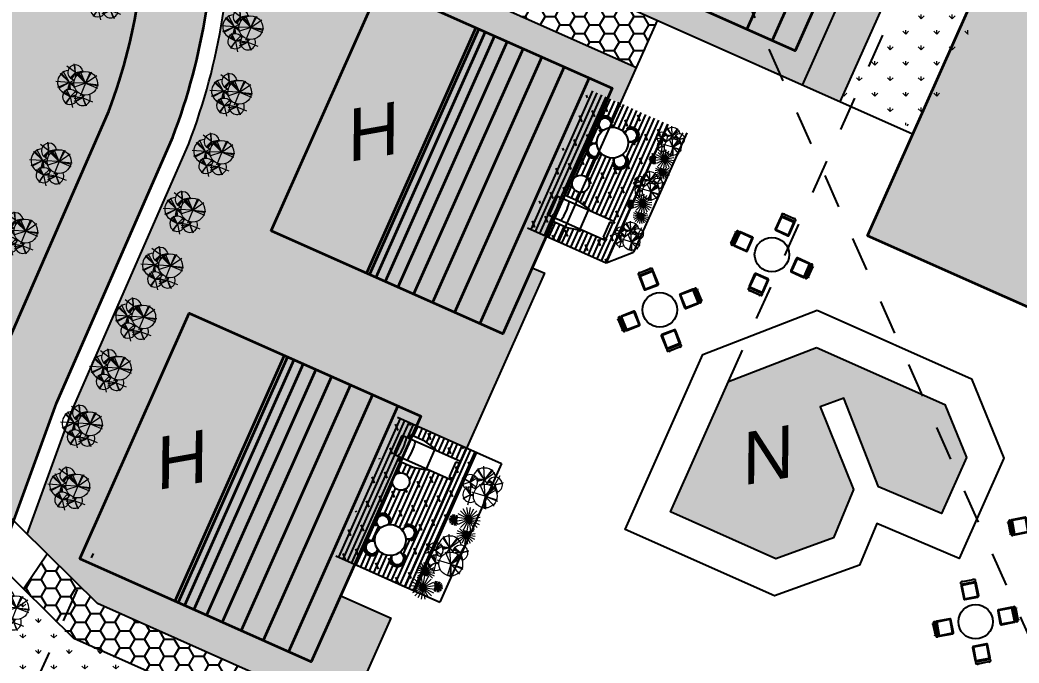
# Model space of a CAD drawing. Header units: millimetres. Extents: x 525387 to 527545, y 2235066 to 2235448.
# Drawn here: x 525551.45 to 525580.41, y 2235127.53 to 2235146.18 of the extents above; entities that cross this region are included whole.
import ezdxf

# ---------------------------------------------------------------- set-up
doc = ezdxf.new("R2010")
doc.units = ezdxf.units.MM
doc.linetypes.add('JIS_02_1.0', pattern=[2, 1, -1])
for name, color, linetype in [('auxiliar', 6, 'Continuous'), ('EJES', 1, 'Continuous'), ('muebles', 2, 'Continuous'), ('pie de plano', 7, 'Continuous'), ('PISOS', 7, 'Continuous')]:
    doc.layers.add(name, color=color, linetype=linetype)
doc.layers.add('jardin', color=72, linetype='Continuous', lineweight=5)
doc.layers.add('muro', color=5, linetype='Continuous', lineweight=35)
doc.styles.add('ARIAL', font='ariali.ttf')
pattern_1 = [(90, (-1981.939, -359.22754), (-0.449012806, 0.449012806), [0.1190625, -0.778963112]), (45, (-1981.939, -359.22754), (-0.44901280605, 0.44901280605), [0.1190625, -0.5159375]), (135, (-1981.939, -359.22754), (-0.44901280605, -0.44901280605), [0.1190625, -0.5159375])]
pattern_2 = [(90, (-1981.939, -359.22754), (-0.449012806, 0.449012806), [0.1190625, -0.778963112]), (45, (-1981.939, -359.22754), (-0.44901280605, 0.44901280605), [0.1190625, -0.5159375]), (135, (-1981.939, -359.22754), (-0.44901280605, -0.44901280605), [0.1190625, -0.5159375])]

# ---------------------------------------------------------------- blocks, each defined once
blk = doc.blocks.new('Arbo-p12')
at = {"color": 0, "linetype": 'ByBlock', "lineweight": 0}
for p, q in [((-0.099, 0.183), (-0.136, 0.494)), ((-0.099, 0.183), (-0.107, 0.489)), ((-0.099, 0.183), (-0.046, 0.487)), ((0.165, 0.278), (0.101, 0.528)), ((-0.099, 0.183), (-0.404, 0.271)), ((-0.099, 0.183), (-0.34, 0.405)), ((0.165, 0.278), (-0.029, 0.259)), ((0.165, 0.278), (-0.023, 0.235)), ((0.165, 0.278), (-0.016, 0.202)), ((0.165, 0.278), (0.075, 0.181)), ((0.165, 0.278), (0.273, 0.459)), ((0.165, 0.278), (0.277, 0.438)), ((0.165, 0.278), (0.203, 0.206)), ((0.165, 0.278), (0.233, 0.203)), ((0.165, 0.278), (0.357, 0.157)), ((0.165, 0.278), (0.344, 0.185)), ((-0.099, 0.183), (-0.398, 0.239)), ((-0.307, -0.102), (-0.381, 0.085)), ((-0.307, -0.102), (-0.373, 0.116)), ((-0.307, -0.102), (-0.31, 0.107)), ((-0.307, -0.102), (-0.258, 0.101)), ((-0.099, 0.183), (-0.249, 0.072)), ((-0.099, 0.183), (-0.218, 0.058)), ((-0.099, 0.183), (-0.203, 0.049)), ((-0.099, 0.183), (-0.19, 0.039)), ((0.191, -0.081), (-0.1, 0.03)), ((-0.099, 0.183), (0.034, 0.159)), ((-0.099, 0.183), (-0.072, 0.032)), ((-0.099, 0.183), (-0.042, 0.086)), ((0.191, -0.081), (-0.066, 0.146)), ((0.191, -0.081), (0.158, 0.226)), ((0.191, -0.081), (0.189, 0.218)), ((0.191, -0.081), (0.272, 0.215)), ((0.191, -0.081), (0.219, 0.213)), ((0.191, -0.081), (0.46, 0.06)), ((0.191, -0.081), (0.485, 0.038)), ((-0.307, -0.102), (-0.507, -0.167)), ((-0.307, -0.102), (-0.497, -0.149)), ((-0.307, -0.102), (-0.423, -0.333)), ((-0.307, -0.102), (-0.112, -0.081)), ((-0.307, -0.102), (-0.168, -0.147)), ((-0.307, -0.102), (-0.193, -0.162)), ((-0.307, -0.102), (-0.207, -0.173)), ((-0.087, -0.312), (-0.262, -0.198)), ((-0.087, -0.312), (-0.228, -0.157)), ((0.191, -0.081), (-0.105, -0.242)), ((-0.087, -0.312), (-0.049, -0.239)), ((0.191, -0.081), (0.338, -0.353)), ((0.191, -0.081), (0.388, -0.317)), ((0.191, -0.081), (0.413, -0.303)), ((0.191, -0.081), (0.518, -0.106)), ((-0.087, -0.312), (-0.304, -0.244)), ((-0.087, -0.312), (-0.284, -0.268)), ((-0.087, -0.312), (-0.154, -0.495)), ((-0.087, -0.312), (-0.145, -0.514)), ((-0.087, -0.312), (-0.029, -0.266)), ((-0.087, -0.312), (-0.02, -0.276)), ((-0.087, -0.312), (-0.013, -0.284)), ((-0.087, -0.312), (0.039, -0.536))]:
    blk.add_line(p, q, dxfattribs=at)
blk.add_circle((0.191, -0.081), 0.287, dxfattribs=at)
for centre, radius, start, end in [((-0.099, 0.183), 0.287, 57.4904, 202.572), ((0.165, 0.278), 0.183, 326.1895, 222.0248), ((-0.307, -0.102), 0.183, 350.2838, 282.3951), ((-0.087, -0.312), 0.183, 91.4437, 347.7435), ((-0.099, 0.183), 0.287, 265.0692, 270.8898)]:
    blk.add_arc(centre, radius, start, end, dxfattribs=at)
blk = doc.blocks.new('Muco01pl')
at = {"color": 0, "linetype": 'ByBlock'}
for p, q in [((0.183, -0.12), (-0.167, -0.12)), ((-0.158, -0.01), (-0.132, -0.01)), ((-0.158, -0.01), (-0.158, -0.035)), ((-0.158, -0.083), (-0.158, -0.098)), ((-0.132, -0.035), (-0.132, -0.01)), ((-0.132, -0.022), (0.145, -0.022)), ((-0.132, -0.098), (-0.132, -0.083)), ((0.145, -0.01), (0.171, -0.01)), ((0.145, -0.01), (0.145, -0.035)), ((0.145, -0.083), (0.145, -0.098)), ((0.171, -0.035), (0.171, -0.01)), ((0.171, -0.098), (0.171, -0.083)), ((0.186, -0.473), (0.186, -0.123))]:
    blk.add_line(p, q, dxfattribs=at)
for points in [[(0.19, -0.035), (-0.18, -0.035, 0.414214), (-0.195, -0.05), (-0.195, -0.068, 0.414214), (-0.18, -0.083), (0.19, -0.083, 0.414214), (0.205, -0.068), (0.205, -0.05, 0.414214)], [(0.183, -0.098), (-0.167, -0.098, 0.414214), (-0.192, -0.123), (-0.192, -0.473, 0.414214), (-0.167, -0.498), (0.183, -0.498, 0.414214), (0.208, -0.473), (0.208, -0.123, 0.414214)]]:
    blk.add_lwpolyline(points, format="xyb", close=True, dxfattribs=at)
for points in [[(-0.17, -0.123), (-0.17, -0.473)], [(-0.167, -0.475), (0.183, -0.475)]]:
    blk.add_lwpolyline(points, dxfattribs=at)
for centre, start, end in [((-0.167, -0.123), 90, 180), ((0.183, -0.123), 0, 90), ((-0.167, -0.473), 180, 270), ((0.183, -0.473), 270, 0)]:
    blk.add_arc(centre, 0.0029, start, end, dxfattribs=at)
blk = doc.blocks.new('Arbo-p11')
at = {"color": 0, "linetype": 'ByBlock', "lineweight": 0}
for p, q in [((-0.037, 0.165), (-0.327, 0.259)), ((-0.037, 0.164), (-0.284, 0.344)), ((-0.038, 0.163), (-0.217, 0.41)), ((-0.038, 0.163), (-0.133, 0.453)), ((-0.042, 0.164), (0.205, 0.344)), ((-0.042, 0.165), (0.248, 0.259)), ((-0.041, 0.163), (0.138, 0.41)), ((-0.04, 0.163), (0.054, 0.453)), ((-0.039, 0.163), (-0.039, 0.468)), ((-0.284, -0.107), (-0.346, 0.025)), ((-0.036, 0.166), (-0.342, 0.166)), ((-0.037, 0.167), (-0.327, 0.072)), ((-0.284, -0.108), (-0.302, 0.037)), ((-0.037, 0.168), (-0.284, -0.012)), ((-0.038, 0.168), (-0.217, -0.079)), ((-0.038, 0.169), (-0.133, -0.122)), ((-0.043, 0.166), (0.263, 0.166)), ((-0.042, 0.168), (0.205, -0.012)), ((-0.042, 0.167), (0.248, 0.072)), ((-0.041, 0.168), (0.138, -0.079)), ((-0.04, 0.169), (0.054, -0.122)), ((-0.039, 0.169), (-0.039, -0.136)), ((0.195, -0.175), (0.338, 0.022)), ((0.196, -0.175), (0.271, 0.056)), ((-0.283, -0.106), (-0.428, -0.124)), ((-0.283, -0.106), (-0.426, -0.079)), ((-0.283, -0.105), (-0.415, -0.167)), ((-0.283, -0.107), (-0.411, -0.036)), ((-0.283, -0.105), (-0.39, -0.205)), ((-0.283, -0.107), (-0.383, -0.001)), ((-0.284, -0.105), (-0.354, -0.233)), ((-0.284, -0.105), (-0.312, -0.248)), ((-0.286, -0.107), (-0.221, -0.077)), ((-0.286, -0.106), (-0.197, -0.095)), ((-0.286, -0.105), (-0.158, -0.176)), ((-0.286, -0.106), (-0.142, -0.133)), ((-0.285, -0.108), (-0.267, -0.015)), ((-0.285, -0.107), (-0.25, -0.044)), ((-0.285, -0.107), (-0.237, -0.061)), ((-0.285, -0.105), (-0.223, -0.237)), ((-0.285, -0.105), (-0.185, -0.212)), ((-0.284, -0.105), (-0.266, -0.25)), ((0.199, -0.173), (-0.044, -0.173)), ((0.199, -0.172), (-0.032, -0.247)), ((0.199, -0.172), (0.002, -0.315)), ((0.199, -0.174), (0.049, -0.125)), ((0.198, -0.171), (0.055, -0.368)), ((0.199, -0.175), (0.101, -0.104)), ((0.198, -0.171), (0.122, -0.402)), ((0.198, -0.175), (0.133, -0.085)), ((0.198, -0.175), (0.161, -0.063)), ((0.194, -0.174), (0.426, -0.099)), ((0.194, -0.172), (0.426, -0.247)), ((0.194, -0.173), (0.437, -0.173)), ((0.195, -0.175), (0.391, -0.032)), ((0.195, -0.171), (0.338, -0.368)), ((0.195, -0.172), (0.391, -0.315)), ((0.196, -0.171), (0.271, -0.402)), ((0.197, -0.176), (0.197, -0.026)), ((0.197, -0.171), (0.197, -0.414))]:
    blk.add_line(p, q, dxfattribs=at)

msp = doc.modelspace()

# ---------------------------------------------------------------- hatches: boundary and pattern name
h = msp.add_hatch(color=21)
h.dxf.hatch_style = 1
h.paths.add_polyline_path([(525577.09, 2235152.418), (525570.376, 2235155.408), (525567.203, 2235148.282), (525573.918, 2235145.292)])
h = msp.add_hatch(color=21)
h.dxf.hatch_style = 1
h.paths.add_polyline_path([(525576.015, 2235139.925), (525582.704, 2235154.949), (525589.071, 2235152.114), (525588.563, 2235150.972), (525591.258, 2235149.772), (525586.458, 2235138.992), (525585.362, 2235139.48), (525583.981, 2235136.379)])
h = msp.add_hatch(color=21)
h.dxf.hatch_style = 1
h.paths.add_polyline_path([(525568.618, 2235144.204), (525561.903, 2235147.193), (525558.731, 2235140.068), (525565.445, 2235137.078)])
h = msp.add_hatch(color=21)
h.dxf.hatch_style = 1
h.paths.add_polyline_path([(525553.181, 2235130.553), (525559.895, 2235127.563), (525563.068, 2235134.689), (525556.353, 2235137.678)])
at = {"layer": 'auxiliar'}
h = msp.add_hatch(color=8, dxfattribs=at)
h.dxf.hatch_style = 1
h.set_gradient(color1=(0, 127, 255), color2=(0, 255, 255), name='INVCURVED')
edge = h.paths.add_edge_path()
edge.add_line((525557.014, 2235150.187), (525561.33, 2235155.985))
edge.add_line((525561.33, 2235155.985), (525571.858, 2235158.498))
edge.add_line((525571.858, 2235158.498), (525569.446, 2235159.978))
edge.add_line((525569.446, 2235159.978), (525560.16, 2235157.762))
edge.add_line((525560.16, 2235157.762), (525554.958, 2235150.774))
edge.add_arc((525539.402, 2235149.099), 15.646, -20.819, 6.146, ccw=False)
edge.add_line((525554.026, 2235143.538), (525550.647, 2235135.813))
edge.add_line((525550.647, 2235135.813), (525549.695, 2235133.197))
edge.add_line((525549.695, 2235133.197), (525551.262, 2235131.654))
edge.add_line((525551.262, 2235131.654), (525552.505, 2235135.07))
edge.add_line((525552.505, 2235135.07), (525555.878, 2235142.78))
edge.add_arc((525539.402, 2235149.099), 17.646, 339.0169, 363.5355)
h = msp.add_hatch(color=8, dxfattribs=at)
h.dxf.hatch_style = 1
h.set_gradient(color1=(0, 127, 255), color2=(0, 255, 255), name='INVCURVED')
h.paths.add_polyline_path([(525578.259, 2235135.026), (525574.536, 2235136.684), (525571.991, 2235135.694), (525570.309, 2235131.915), (525573.363, 2235130.556), (525575.03, 2235131.162), (525575.616, 2235132.563), (525574.641, 2235134.966), (525575.33, 2235135.213), (525576.334, 2235132.646), (525578.161, 2235131.865), (525578.884, 2235133.488)])
at = {"layer": 'jardin'}
h = msp.add_hatch(dxfattribs=at)
h.set_pattern_fill('GRASS', color=72, scale=0.025)
h.set_pattern_definition([(90, (194.1935, -170.2468), (-0.449012806, 0.449012806), [0.1190625, -0.778963112]), (45, (194.1935, -170.2468), (-0.44901280605, 0.44901280605), [0.1190625, -0.5159375]), (135, (194.1935, -170.2468), (-0.44901280605, -0.44901280605), [0.1190625, -0.5159375])])
edge = h.paths.add_edge_path()
edge.add_line((525533.572, 2235116.835), (525533.9, 2235117.647))
edge.add_line((525533.9, 2235117.647), (525531.906, 2235118.452))
edge.add_line((525531.906, 2235118.452), (525534.154, 2235124.015))
edge.add_line((525534.154, 2235124.015), (525536.194, 2235123.191))
edge.add_line((525536.194, 2235123.191), (525536.563, 2235124.105))
edge.add_line((525536.563, 2235124.105), (525545.166, 2235120.747))
edge.add_line((525545.166, 2235120.747), (525547.35, 2235126.748))
edge.add_line((525547.35, 2235126.748), (525544.731, 2235124.94))
edge.add_line((525544.731, 2235124.94), (525543.278, 2235124.564))
edge.add_line((525543.278, 2235124.564), (525541.149, 2235125.015))
edge.add_line((525541.149, 2235125.015), (525539.94, 2235125.668))
edge.add_line((525539.94, 2235125.668), (525538.211, 2235127.925))
edge.add_line((525538.211, 2235127.925), (525537.374, 2235129.48))
edge.add_line((525537.374, 2235129.48), (525537.829, 2235130.967))
edge.add_line((525537.829, 2235130.967), (525538.562, 2235132.88))
edge.add_line((525538.562, 2235132.88), (525539.683, 2235133.683))
edge.add_line((525539.683, 2235133.683), (525542.158, 2235133.453))
edge.add_line((525542.158, 2235133.453), (525543.063, 2235133.323))
edge.add_line((525543.063, 2235133.323), (525544.238, 2235133.47))
edge.add_line((525544.238, 2235133.47), (525545.239, 2235132.863))
edge.add_line((525545.239, 2235132.863), (525545.4, 2235132.515))
edge.add_line((525545.4, 2235132.515), (525546.351, 2235132.293))
edge.add_line((525546.351, 2235132.293), (525547.6, 2235131.642))
edge.add_line((525547.6, 2235131.642), (525548.504, 2235129.921))
edge.add_line((525548.504, 2235129.921), (525549.449, 2235132.519))
edge.add_line((525549.449, 2235132.519), (525547.034, 2235134.148))
edge.add_arc((525553.401, 2235142.034), 10.135, 170.2845, 231.0837, ccw=False)
edge.add_line((525543.411, 2235143.745), (525550.021, 2235160.17))
edge.add_arc((525555.83, 2235157.681), 6.32, 80.3819, 156.8009, ccw=False)
edge.add_line((525556.886, 2235163.912), (525568.066, 2235162.234))
edge.add_line((525568.066, 2235162.234), (525571.101, 2235160.371))
edge.add_line((525571.101, 2235160.371), (525574.61, 2235161.208))
edge.add_line((525574.61, 2235161.208), (525591.977, 2235158.205))
edge.add_line((525591.977, 2235158.205), (525597.576, 2235155.769))
edge.add_line((525597.576, 2235155.769), (525606.918, 2235148.962))
edge.add_line((525606.918, 2235148.962), (525607.48, 2235148.438))
edge.add_line((525607.48, 2235148.438), (525607.731, 2235148.81))
edge.add_line((525607.731, 2235148.81), (525605.017, 2235151.256))
edge.add_line((525605.017, 2235151.256), (525606.157, 2235160.241))
edge.add_line((525606.157, 2235160.241), (525587.956, 2235162.551))
edge.add_line((525587.956, 2235162.551), (525576.383, 2235164.02))
edge.add_line((525576.383, 2235164.02), (525549.933, 2235167.989))
edge.add_line((525549.933, 2235167.989), (525525.945, 2235108.378))
edge.add_line((525525.945, 2235108.378), (525533.227, 2235106.904))
edge.add_arc((525533.827, 2235117.432), 10.545, 266.7354, 327.7677)
edge.add_arc((525538.862, 2235116.27), 5.917, 311.0411, 382.0561)
edge.add_line((525544.346, 2235118.492), (525544.756, 2235119.619))
edge.add_line((525544.756, 2235119.619), (525540.306, 2235121.356))
edge.add_line((525540.306, 2235121.356), (525538.118, 2235115.942))
edge.add_line((525538.118, 2235115.942), (525535.221, 2235117.113))
edge.add_line((525535.221, 2235117.113), (525534.921, 2235116.371))
edge.add_line((525534.921, 2235116.371), (525534.185, 2235116.058))
edge.add_arc((525532.324, 2235115.206), 2.047, -100.1078, 24.6049, ccw=False)
edge.add_line((525531.965, 2235113.191), (525531.564, 2235112.198))
edge.add_arc((525530.709, 2235111.218), 1.3, -272.9179, 48.9179, ccw=False)
edge.add_line((525530.775, 2235112.516), (525531.177, 2235113.51))
edge.add_arc((525532.322, 2235115.21), 2.05, 52.4373, 236.0348, ccw=False)
h.paths.add_polyline_path([(525537.138, 2235126.862), (525536.482, 2235125.239), (525534.906, 2235125.876), (525535.561, 2235127.498)], flags=16)
h = msp.add_hatch(dxfattribs=at)
h.set_pattern_fill('GRASS', color=72, scale=0.025)
h.set_pattern_definition(pattern_1)
edge = h.paths.add_edge_path()
edge.add_line((525551.129, 2235159.709), (525544.574, 2235143.42))
edge.add_arc((525553.401, 2235142.034), 8.936, 171.0827, 230.7626)
edge.add_line((525547.749, 2235135.113), (525549.872, 2235133.682))
edge.add_line((525549.872, 2235133.682), (525550.647, 2235135.813))
edge.add_line((525550.647, 2235135.813), (525554.026, 2235143.538))
edge.add_arc((525539.402, 2235149.099), 15.646, 339.181, 366.146)
edge.add_line((525554.958, 2235150.774), (525560.16, 2235157.762))
edge.add_line((525560.16, 2235157.762), (525569.446, 2235159.978))
edge.add_line((525569.446, 2235159.978), (525567.646, 2235161.084))
edge.add_line((525567.646, 2235161.084), (525556.483, 2235162.759))
edge.add_arc((525555.83, 2235157.681), 5.12, 82.6697, 156.659)
h = msp.add_hatch(dxfattribs=at)
h.set_pattern_fill('GRASS', color=72, scale=0.025)
h.set_pattern_definition(pattern_2)
edge = h.paths.add_edge_path()
edge.add_line((525556.34, 2235142.588), (525552.969, 2235134.882))
edge.add_line((525552.969, 2235134.882), (525551.654, 2235131.268))
edge.add_line((525551.654, 2235131.268), (525553.68, 2235129.263))
edge.add_line((525553.68, 2235129.263), (525560.96, 2235126.022))
edge.add_line((525560.96, 2235126.022), (525562.211, 2235128.831))
edge.add_line((525562.211, 2235128.831), (525560.201, 2235129.726))
edge.add_line((525560.201, 2235129.726), (525559.469, 2235128.081))
edge.add_line((525559.469, 2235128.081), (525553.577, 2235130.705))
edge.add_line((525553.577, 2235130.705), (525556.505, 2235137.282))
edge.add_line((525556.505, 2235137.282), (525562.398, 2235134.659))
edge.add_line((525562.398, 2235134.659), (525563.266, 2235134.272))
edge.add_line((525563.266, 2235134.272), (525564.408, 2235133.764))
edge.add_line((525564.408, 2235133.764), (525564.912, 2235134.898))
edge.add_line((525564.912, 2235134.898), (525566.019, 2235137.384))
edge.add_line((525566.019, 2235137.384), (525566.665, 2235138.834))
edge.add_line((525566.665, 2235138.834), (525565.751, 2235139.241))
edge.add_line((525565.751, 2235139.241), (525565.019, 2235137.596))
edge.add_line((525565.019, 2235137.596), (525559.127, 2235140.22))
edge.add_line((525559.127, 2235140.22), (525562.055, 2235146.797))
edge.add_line((525562.055, 2235146.797), (525567.948, 2235144.174))
edge.add_line((525567.948, 2235144.174), (525568.167, 2235144.076))
edge.add_line((525568.167, 2235144.076), (525568.861, 2235143.767))
edge.add_line((525568.861, 2235143.767), (525569.319, 2235144.795))
edge.add_line((525569.319, 2235144.795), (525560.659, 2235148.651))
edge.add_line((525560.659, 2235148.651), (525562.692, 2235153.218))
edge.add_line((525562.692, 2235153.218), (525566.347, 2235151.591))
edge.add_line((525566.347, 2235151.591), (525564.923, 2235148.394))
edge.add_line((525564.923, 2235148.394), (525572.365, 2235145.081))
edge.add_line((525572.365, 2235145.081), (525574.13, 2235144.295))
edge.add_line((525574.13, 2235144.295), (525575.394, 2235147.134))
edge.add_line((525575.394, 2235147.134), (525574.298, 2235147.622))
edge.add_line((525574.298, 2235147.622), (525573.566, 2235145.977))
edge.add_line((525573.566, 2235145.977), (525567.673, 2235148.601))
edge.add_line((525567.673, 2235148.601), (525570.602, 2235155.178))
edge.add_line((525570.602, 2235155.178), (525576.494, 2235152.555))
edge.add_line((525576.494, 2235152.555), (525578.247, 2235151.575))
edge.add_line((525578.247, 2235151.575), (525578.978, 2235151.249))
edge.add_line((525578.978, 2235151.249), (525577.933, 2235156.171))
edge.add_line((525577.933, 2235156.171), (525574.751, 2235156.721))
edge.add_line((525574.751, 2235156.721), (525572.463, 2235158.126))
edge.add_line((525572.463, 2235158.126), (525561.623, 2235155.539))
edge.add_line((525561.623, 2235155.539), (525557.524, 2235150.032))
edge.add_arc((525539.402, 2235149.096), 18.146, -21.0198, 2.9543, ccw=False)
h = msp.add_hatch(dxfattribs=at)
h.set_pattern_fill('GRASS', color=72, scale=0.025)
h.set_pattern_definition(pattern_2)
h.paths.add_polyline_path([(525595.099, 2235151.761), (525594.112, 2235152.48), (525590.706, 2235153.962), (525579.207, 2235155.95), (525580.339, 2235150.618), (525578.736, 2235147.018), (525575.936, 2235145.401), (525575.29, 2235143.95), (525577.646, 2235142.902), (525582.857, 2235154.552), (525587.168, 2235152.633), (525586.659, 2235151.491), (525592.872, 2235148.725), (525589.497, 2235141.145), (525590.228, 2235140.82)])
h = msp.add_hatch(dxfattribs=at)
h.set_pattern_fill('GRASS', color=72, scale=0.025)
h.set_pattern_definition(pattern_1)
h.paths.add_polyline_path([(525553.148, 2235126.791), (525559.04, 2235124.167), (525557.251, 2235120.148), (525558.164, 2235119.741), (525560.472, 2235124.925), (525553.011, 2235128.247), (525551.203, 2235130.028), (525547.937, 2235121.051), (525551.002, 2235118.469), (525556.507, 2235116.018), (525557.757, 2235118.827), (525556.844, 2235119.234), (525556.112, 2235117.59), (525550.219, 2235120.213)])
at = {"layer": 'PISOS'}
h = msp.add_hatch(dxfattribs=at)
h.set_pattern_fill('HONEY', color=9, scale=0.09)
h.set_pattern_definition([(0, (-1161.57987, -367.22754), (0.428625, 0.24746675805), [0.28575, -0.5715]), (120, (-1161.57987, -367.22754), (-0.428624999063, 0.247466759672), [0.28575, -0.5715]), (60, (-1161.57987, -367.22754), (9.37e-10, 0.494933517722), [-0.5715, 0.28575])])
edge = h.paths.add_edge_path()
edge.add_line((525550.021, 2235160.17), (525543.411, 2235143.745))
edge.add_arc((525553.401, 2235142.034), 10.135, 170.2845, 231.0837)
edge.add_line((525547.034, 2235134.148), (525547.994, 2235133.188))
edge.add_line((525547.994, 2235133.188), (525548.677, 2235134.2))
edge.add_line((525548.677, 2235134.2), (525547.749, 2235135.113))
edge.add_arc((525553.401, 2235142.034), 8.935, 171.0815, 230.7638, ccw=False)
edge.add_line((525544.574, 2235143.42), (525551.129, 2235159.709))
edge.add_arc((525555.83, 2235157.681), 5.12, 82.6697, 156.659, ccw=False)
edge.add_line((525556.483, 2235162.759), (525567.646, 2235161.084))
edge.add_line((525567.646, 2235161.084), (525568.241, 2235160.719))
edge.add_line((525568.241, 2235160.719), (525568.869, 2235161.741))
edge.add_line((525568.869, 2235161.741), (525568.066, 2235162.234))
edge.add_line((525568.066, 2235162.234), (525556.886, 2235163.912))
edge.add_arc((525555.83, 2235157.681), 6.32, 80.3819, 156.8009)
h = msp.add_hatch(dxfattribs=at)
h.set_pattern_fill('HONEY', color=9, scale=0.09)
h.set_pattern_definition([(0, (-1981.939, -359.22754), (0.428625, 0.24746675805), [0.28575, -0.5715]), (120, (-1981.939, -359.22754), (-0.428624999063, 0.247466759672), [0.28575, -0.5715]), (60, (-1981.939, -359.22754), (9.37e-10, 0.494933517722), [-0.5715, 0.28575])])
h.paths.add_polyline_path([(525606.953, 2235145.513), (525607.236, 2235145.932), (525606.348, 2235146.761), (525605.845, 2235146.015, 0.123128), (525605.298, 2235145.814), (525594.712, 2235153.527), (525591.053, 2235155.12), (525575.183, 2235157.864), (525574.203, 2235158.466), (525573.575, 2235157.443), (525574.751, 2235156.721), (525579.311, 2235155.932), (525575.727, 2235147.88), (525574.63, 2235148.369), (525574.224, 2235147.455), (525575.32, 2235146.967), (525574.13, 2235144.295), (525575.226, 2235143.807), (525580.531, 2235155.721), (525590.706, 2235153.962), (525594.351, 2235152.376), (525589.375, 2235141.199), (525590.472, 2235140.711), (525592.735, 2235145.794), (525595.871, 2235144.397), (525596.278, 2235145.311), (525593.141, 2235146.707), (525595.32, 2235151.6), (525604.777, 2235144.709, 0.14512), (525605.032, 2235144.076), (525601.373, 2235135.858), (525602.47, 2235135.369), (525603.183, 2235136.972), (525605.056, 2235136.138), (525605.463, 2235137.052), (525603.59, 2235137.886), (525606.149, 2235143.635, 0.164148), (525606.832, 2235143.985), (525613.351, 2235137.903), (525616.847, 2235134.438), (525619.271, 2235131.88), (525608.948, 2235128.44), (525600.966, 2235131.992), (525600.46, 2235130.854), (525608.546, 2235127.255), (525609.414, 2235124.653), (525614.157, 2235126.233), (525613.354, 2235128.643), (525620.182, 2235130.918), (525621.736, 2235129.278), (525623.374, 2235127.55), (525627.796, 2235122.712), (525627.831, 2235119.195), (525631.696, 2235120.483), (525630.196, 2235122.066, -0.065036), (525628.706, 2235123.494), (525624.252, 2235128.368), (525622.608, 2235130.103), (525617.705, 2235135.277), (525614.183, 2235138.768)])
h = msp.add_hatch(dxfattribs=at)
h.set_pattern_fill('HONEY', color=9, scale=0.09)
h.set_pattern_definition([(0, (-1161.57987, -217.22754), (0.428625, 0.24746675805), [0.28575, -0.5715]), (120, (-1161.57987, -217.22754), (-0.428624999063, 0.247466759672), [0.28575, -0.5715]), (60, (-1161.57987, -217.22754), (9.37e-10, 0.494933517722), [-0.5715, 0.28575])])
h.paths.add_polyline_path([(525564.923, 2235148.394), (525564.313, 2235147.024), (525569.319, 2235144.795), (525569.929, 2235146.165)])
at = {"layer": 'PISOS', "linetype": 'Continuous', "lineweight": -3}
h = msp.add_hatch(dxfattribs=at)
h.set_pattern_fill('DOLMIT', color=30, scale=0.022, angle=66)
h.set_pattern_definition([(66, (93.85251, -126.5995), (-0.127622300433, 0.056821109038), []), (111, (93.8525, -126.5995), (-0.3688865675, -0.14160228627), [0.19756563466, -0.39513126933])])
h.paths.add_polyline_path([(525570.232, 2235143.157), (525567.948, 2235144.174), (525566.158, 2235140.154), (525568.442, 2235139.137)])
h.paths.add_polyline_path([(525568.612, 2235142.02), (525568.639, 2235142.031, 1.085702), (525569.029, 2235142.188), (525569.055, 2235142.199, -1.075009)], flags=16)
h.paths.add_polyline_path([(525568.666, 2235142.175, -0.250125), (525568.276, 2235142.34, -2.53639), (525568.178, 2235142.583, -0.022196), (525568.176, 2235142.623, -0.226671), (525568.344, 2235142.973, -2.53639), (525568.586, 2235143.071, -0.250125), (525568.977, 2235142.906, -2.53639), (525569.075, 2235142.663, -0.022196), (525569.076, 2235142.623, -0.226671), (525568.909, 2235142.273, -2.53639)], flags=16)
h.paths.add_polyline_path([(525567.454, 2235141.431, -1), (525567.954, 2235141.431, -1)], flags=16)
h.paths.add_polyline_path([(525568.203, 2235142.194, -1.075009), (525568.024, 2235142.637), (525568.034, 2235142.611, 1.085702), (525568.192, 2235142.221)], flags=16)
h.paths.add_polyline_path([(525568.679, 2235140.331), (525568.654, 2235140.275), (525568.547, 2235140.323), (525568.351, 2235139.884), (525568.459, 2235139.836), (525568.434, 2235139.78), (525567.709, 2235140.103), (525567.697, 2235140.075), (525567.31, 2235140.156), (525566.896, 2235140.339), (525566.943, 2235140.444), (525566.744, 2235140.533), (525566.989, 2235141.083), (525567.188, 2235140.994), (525567.235, 2235141.099), (525567.648, 2235140.915), (525567.967, 2235140.681), (525567.954, 2235140.653)], flags=16)
h.paths.add_polyline_path([(525569.229, 2235142.608), (525569.218, 2235142.635, 1.085702), (525569.061, 2235143.025), (525569.05, 2235143.052, -1.075009)], flags=16)
h.paths.add_polyline_path([(525568.197, 2235143.046, -1.075009), (525568.641, 2235143.226), (525568.614, 2235143.215, 1.085702), (525568.224, 2235143.057)], flags=16)
h = msp.add_hatch(dxfattribs=at)
h.set_pattern_fill('DOLMIT', color=30, scale=0.022, angle=66)
h.set_pattern_definition([(66, (94.80072, -137.58383), (-0.127622300433, 0.056821109038), []), (111, (94.80072, -137.58383), (-0.3688865675, -0.14160228627), [0.19756563466, -0.39513126933])])
h.paths.add_polyline_path([(525564.682, 2235133.642), (525562.398, 2235134.659), (525560.608, 2235130.639), (525562.892, 2235129.622)])
h.paths.add_polyline_path([(525562.784, 2235131.083), (525562.773, 2235131.11, 1.085702), (525562.616, 2235131.5), (525562.605, 2235131.527, -1.075009)], flags=16)
h.paths.add_polyline_path([(525562.63, 2235131.138, -0.022196), (525562.632, 2235131.098, -0.226671), (525562.464, 2235130.748, -2.53639), (525562.221, 2235130.65, -0.250125), (525561.831, 2235130.815, -2.53639), (525561.733, 2235131.058, -0.022196), (525561.732, 2235131.098, -0.226671), (525561.899, 2235131.448, -2.53639), (525562.142, 2235131.546, -0.250125), (525562.532, 2235131.38, -2.53639)], flags=16)
h.paths.add_polyline_path([(525562.244, 2235132.793, -1), (525562.744, 2235132.793, -1)], flags=16)
h.paths.add_polyline_path([(525563.25, 2235133.151), (525563.237, 2235133.123), (525562.85, 2235133.204), (525562.436, 2235133.387), (525562.483, 2235133.492), (525562.284, 2235133.581), (525562.529, 2235134.131), (525562.728, 2235134.043), (525562.775, 2235134.147), (525563.188, 2235133.963), (525563.507, 2235133.729), (525563.495, 2235133.701), (525564.219, 2235133.379), (525564.194, 2235133.323), (525564.087, 2235133.371), (525563.891, 2235132.932), (525563.999, 2235132.884), (525563.974, 2235132.829)], flags=16)
h.paths.add_polyline_path([(525562.196, 2235131.701), (525562.169, 2235131.69, 1.085702), (525561.779, 2235131.532), (525561.752, 2235131.521, -1.075009)], flags=16)
h.paths.add_polyline_path([(525562.611, 2235130.674, -1.075009), (525562.167, 2235130.495), (525562.194, 2235130.506, 1.085702), (525562.584, 2235130.663)], flags=16)
h.paths.add_polyline_path([(525561.579, 2235131.112), (525561.59, 2235131.085, 1.085702), (525561.747, 2235130.695), (525561.758, 2235130.669, -1.075009)], flags=16)
at = {"layer": 'PISOS'}
h = msp.add_hatch(dxfattribs=at)
h.set_pattern_fill('HONEY', color=9, scale=0.09)
h.set_pattern_definition([(0, (-1162.33534, -368.92436), (0.428625, 0.24746675805), [0.28575, -0.5715]), (120, (-1162.33534, -368.92436), (-0.428624999063, 0.247466759672), [0.28575, -0.5715]), (60, (-1162.33534, -368.92436), (9.37e-10, 0.494933517722), [-0.5715, 0.28575])])
h.paths.add_polyline_path([(525560.96, 2235126.022), (525553.698, 2235129.255), (525552.233, 2235130.697), (525551.551, 2235129.685), (525552.974, 2235128.247), (525560.472, 2235124.925)])

# ---------------------------------------------------------------- linework, layer by layer
at = {"layer": 'auxiliar'}
for p, q in [((525575.226, 2235143.807), (525580.531, 2235155.721)), ((525569.319, 2235144.795), (525560.659, 2235148.651)), ((525577.327, 2235142.872), (525564.923, 2235148.394)), ((525574.13, 2235144.295), (525575.32, 2235146.967)), ((525567.072, 2235139.748), (525569.929, 2235146.165)), ((525570.232, 2235143.157), (525568.442, 2235139.137)), ((525570.78, 2235142.913), (525569.236, 2235139.447)), ((525566.158, 2235140.154), (525568.442, 2235139.137)), ((525566.706, 2235139.91), (525567.072, 2235139.748)), ((525568.442, 2235139.137), (525569.236, 2235139.447)), ((525562.618, 2235129.744), (525566.665, 2235138.834)), ((525566.3, 2235138.997), (525566.665, 2235138.834)), ((525547.749, 2235135.114), (525553.698, 2235129.255)), ((525562.398, 2235134.659), (525565.412, 2235133.317)), ((525546.946, 2235134.221), (525553.011, 2235128.247)), ((525564.682, 2235133.642), (525562.892, 2235129.622)), ((525565.412, 2235133.317), (525563.623, 2235129.297)), ((525551.551, 2235129.685), (525552.233, 2235130.697)), ((525560.608, 2235130.639), (525563.623, 2235129.297)), ((525561.156, 2235130.395), (525562.618, 2235129.744)), ((525560.96, 2235126.022), (525553.698, 2235129.255)), ((525560.75, 2235129.481), (525562.211, 2235128.831)), ((525558.164, 2235119.741), (525562.211, 2235128.831)), ((525560.472, 2235124.925), (525553.011, 2235128.247))]:
    msp.add_line(p, q, dxfattribs=at)
at = {"layer": 'auxiliar', "color": 3}
msp.add_lwpolyline([(525628.465, 2235097.22), (525628.454, 2235097.209), (525625.33, 2235097.281), (525571.934, 2235079.488), (525558.35, 2235078.809), (525543.317, 2235079.296), (525533.113, 2235104.91, 0.266694), (525544.284, 2235110.504, 0.281639), (525546.467, 2235118.474), (525552.505, 2235135.07), (525555.878, 2235142.78, 0.107392), (525557.014, 2235150.187), (525561.33, 2235155.985), (525574.674, 2235159.17), (525576.276, 2235164.036), (525587.956, 2235162.553), (525636.415, 2235156.403), (525636.027, 2235151.65), (525643.977, 2235151.348), (525645.869, 2235140.675), (525644.969, 2235114.229), (525634.593, 2235103.535)], format="xyb", dxfattribs=at)
at = {"layer": 'auxiliar'}
msp.add_lwpolyline([(525551.654, 2235131.268), (525552.969, 2235134.882), (525556.34, 2235142.588, 0.10499), (525557.524, 2235150.032), (525561.623, 2235155.539), (525572.463, 2235158.126)], format="xyb", dxfattribs=at)
for points in [[(525574.562, 2235137.767), (525579.034, 2235135.776), (525579.971, 2235133.47), (525578.674, 2235130.558), (525576.288, 2235131.578), (525575.784, 2235130.372), (525573.325, 2235129.478), (525568.989, 2235131.408), (525571.245, 2235136.477)], [(525574.536, 2235136.684), (525578.259, 2235135.026), (525578.884, 2235133.488), (525578.161, 2235131.865), (525576.334, 2235132.646), (525575.33, 2235135.213), (525574.641, 2235134.966), (525575.616, 2235132.563), (525575.03, 2235131.162), (525573.363, 2235130.556), (525570.309, 2235131.915), (525571.991, 2235135.694)]]:
    msp.add_lwpolyline(points, close=True, dxfattribs=at)
at = {"layer": 'EJES', "linetype": 'JIS_02_1.0'}
for p, q in [((525571.991, 2235135.694), (525589.723, 2235175.519)), ((525533.184, 2235084.902), (525553.577, 2235130.705))]:
    msp.add_line(p, q, dxfattribs=at)
at = {"layer": 'EJES', "linetype": 'JIS_02_1.0', "elevation": -0.719}
msp.add_lwpolyline([(525598.665, 2235087.722), (525567.914, 2235157.203)], dxfattribs=at)
at = {"layer": 'muebles', "color": 6, "lineweight": -3}
for p, q in [((525568.614, 2235143.215), (525568.641, 2235143.226)), ((525568.224, 2235143.057), (525568.197, 2235143.046)), ((525569.061, 2235143.025), (525569.05, 2235143.052)), ((525568.034, 2235142.611), (525568.024, 2235142.637)), ((525569.218, 2235142.635), (525569.229, 2235142.608)), ((525568.192, 2235142.221), (525568.203, 2235142.194)), ((525568.639, 2235142.031), (525568.612, 2235142.02)), ((525569.029, 2235142.188), (525569.055, 2235142.199)), ((525562.169, 2235131.69), (525562.196, 2235131.701)), ((525561.779, 2235131.532), (525561.752, 2235131.521)), ((525562.616, 2235131.5), (525562.605, 2235131.527)), ((525561.59, 2235131.085), (525561.579, 2235131.112)), ((525562.773, 2235131.11), (525562.784, 2235131.083)), ((525561.747, 2235130.695), (525561.758, 2235130.669)), ((525562.584, 2235130.663), (525562.611, 2235130.674)), ((525562.194, 2235130.506), (525562.167, 2235130.495))]:
    msp.add_line(p, q, dxfattribs=at)
at = {"layer": 'muebles', "color": 6}
for p, q in [((525567.235, 2235141.099), (525567.188, 2235140.994)), ((525567.648, 2235140.915), (525567.235, 2235141.099)), ((525566.744, 2235140.533), (525566.989, 2235141.083)), ((525566.789, 2235140.512), (525567.034, 2235141.063)), ((525568.679, 2235140.331), (525566.989, 2235141.083)), ((525567.967, 2235140.681), (525567.648, 2235140.915)), ((525568.434, 2235139.78), (525566.744, 2235140.533)), ((525567.69, 2235140.112), (525567.934, 2235140.662)), ((525567.967, 2235140.681), (525567.954, 2235140.653)), ((525566.896, 2235140.339), (525566.943, 2235140.444)), ((525567.31, 2235140.156), (525566.896, 2235140.339)), ((525568.547, 2235140.323), (525568.351, 2235139.884)), ((525568.547, 2235140.323), (525568.654, 2235140.275)), ((525568.679, 2235140.331), (525568.654, 2235140.275)), ((525567.697, 2235140.075), (525567.31, 2235140.156)), ((525567.697, 2235140.075), (525567.709, 2235140.103)), ((525568.351, 2235139.884), (525568.459, 2235139.836)), ((525568.434, 2235139.78), (525568.459, 2235139.836)), ((525562.775, 2235134.147), (525562.728, 2235134.043)), ((525563.188, 2235133.963), (525562.775, 2235134.147)), ((525562.284, 2235133.581), (525562.529, 2235134.131)), ((525562.33, 2235133.561), (525562.575, 2235134.111)), ((525564.219, 2235133.379), (525562.529, 2235134.131)), ((525563.507, 2235133.729), (525563.188, 2235133.963)), ((525563.974, 2235132.829), (525562.284, 2235133.581)), ((525563.23, 2235133.16), (525563.474, 2235133.71)), ((525563.507, 2235133.729), (525563.495, 2235133.701)), ((525562.436, 2235133.387), (525562.483, 2235133.492)), ((525562.85, 2235133.204), (525562.436, 2235133.387)), ((525564.087, 2235133.371), (525563.891, 2235132.932)), ((525564.087, 2235133.371), (525564.194, 2235133.323)), ((525564.219, 2235133.379), (525564.194, 2235133.323)), ((525563.237, 2235133.123), (525562.85, 2235133.204)), ((525563.237, 2235133.123), (525563.25, 2235133.151)), ((525563.891, 2235132.932), (525563.999, 2235132.884)), ((525563.974, 2235132.829), (525563.999, 2235132.884))]:
    msp.add_line(p, q, dxfattribs=at)
at = {"layer": 'muebles', "color": 6, "lineweight": -3}
for centre in [(525568.626, 2235142.623), (525562.182, 2235131.098)]:
    msp.add_circle(centre, 0.45, dxfattribs=at)
at = {"layer": 'muebles', "color": 6}
for centre, radius in [((525567.704, 2235141.431), 0.25), ((525573.247, 2235139.376), 0.5), ((525569.998, 2235137.775), 0.5), ((525562.494, 2235132.793), 0.25), ((525579.152, 2235128.728), 0.5)]:
    msp.add_circle(centre, radius, dxfattribs=at)
at = {"layer": 'muebles', "color": 6, "lineweight": -3}
for centre, radius, start, end in [((525568.413, 2235143.152), 0.24, 17.8595, 206.1405), ((525568.413, 2235143.152), 0.211, 17.2941, 206.7059), ((525568.413, 2235143.152), 0.192, 335.0348, 248.9652), ((525568.413, 2235143.152), 0.182, 333.222, 250.778), ((525569.156, 2235142.837), 0.192, 245.0348, 158.9652), ((525569.156, 2235142.837), 0.182, 243.222, 160.778), ((525569.156, 2235142.837), 0.24, 287.8595, 116.1405), ((525569.156, 2235142.837), 0.211, 287.2941, 116.7059), ((525568.097, 2235142.409), 0.24, 107.8595, 296.1405), ((525568.097, 2235142.409), 0.211, 107.2941, 296.7059), ((525568.097, 2235142.409), 0.192, 65.0348, 338.9652), ((525568.097, 2235142.409), 0.182, 63.222, 340.778), ((525568.84, 2235142.094), 0.192, 155.0348, 68.9652), ((525568.84, 2235142.094), 0.182, 153.222, 70.778), ((525568.84, 2235142.094), 0.24, 197.8595, 26.1405), ((525568.84, 2235142.094), 0.211, 197.2941, 26.7059), ((525561.968, 2235131.627), 0.24, 17.8595, 206.1405), ((525561.968, 2235131.627), 0.211, 17.2941, 206.7059), ((525561.968, 2235131.627), 0.192, 335.0348, 248.9652), ((525561.968, 2235131.627), 0.182, 333.222, 250.778), ((525562.711, 2235131.312), 0.24, 287.8595, 116.1405), ((525562.711, 2235131.312), 0.192, 245.0348, 158.9652), ((525562.711, 2235131.312), 0.182, 243.222, 160.778), ((525562.711, 2235131.312), 0.211, 287.2941, 116.7059), ((525561.652, 2235130.884), 0.24, 107.8595, 296.1405), ((525561.652, 2235130.884), 0.211, 107.2941, 296.7059), ((525561.652, 2235130.884), 0.192, 65.0348, 338.9652), ((525561.652, 2235130.884), 0.182, 63.222, 340.778), ((525562.395, 2235130.569), 0.24, 197.8595, 26.1405), ((525562.395, 2235130.569), 0.192, 155.0348, 68.9652), ((525562.395, 2235130.569), 0.182, 153.222, 70.778), ((525562.395, 2235130.569), 0.211, 197.2941, 26.7059)]:
    msp.add_arc(centre, radius, start, end, dxfattribs=at)
at = {"layer": 'muebles', "color": 6}
for centre, radius, start, end in [((525565.683, 2235141.335), 1.468, 324.1595, 347.8405), ((525565.919, 2235141.23), 1.489, 324.3323, 347.6677), ((525561.223, 2235134.383), 1.468, 324.1595, 347.8405), ((525561.459, 2235134.278), 1.489, 324.3323, 347.6677)]:
    msp.add_arc(centre, radius, start, end, dxfattribs=at)
at = {"layer": 'muro', "color": 6}
for p, q in [((525575.692, 2235153.04), (525572.52, 2235145.915)), ((525576.423, 2235152.715), (525573.251, 2235145.589)), ((525564.754, 2235145.924), (525561.581, 2235138.799)), ((525564.936, 2235145.843), (525561.764, 2235138.717)), ((525565.21, 2235145.721), (525562.038, 2235138.595)), ((525565.576, 2235145.558), (525562.403, 2235138.433)), ((525566.033, 2235145.355), (525562.86, 2235138.229)), ((525566.581, 2235145.111), (525563.408, 2235137.985)), ((525567.22, 2235144.826), (525564.048, 2235137.701)), ((525567.951, 2235144.501), (525564.779, 2235137.375)), ((525559.204, 2235136.409), (525556.031, 2235129.284)), ((525559.386, 2235136.328), (525556.214, 2235129.202)), ((525559.66, 2235136.206), (525556.488, 2235129.08)), ((525560.026, 2235136.043), (525556.853, 2235128.918)), ((525560.483, 2235135.84), (525557.31, 2235128.714)), ((525561.031, 2235135.596), (525557.858, 2235128.47)), ((525561.67, 2235135.311), (525558.498, 2235128.185)), ((525562.401, 2235134.986), (525559.229, 2235127.86))]:
    msp.add_line(p, q, dxfattribs=at)
at = {"layer": 'muro'}
for p, q in [((525564.662, 2235145.965), (525561.49, 2235138.839)), ((525559.112, 2235136.45), (525555.94, 2235129.324))]:
    msp.add_line(p, q, dxfattribs=at)
at = {"layer": 'muro', "color": 150}
for points in [[(525533.227, 2235106.907, 0.272783), (525542.747, 2235111.81, 0.320175), (525544.346, 2235118.494), (525550.647, 2235135.813), (525554.026, 2235143.538, 0.118203), (525554.958, 2235150.774), (525560.16, 2235157.762), (525574.61, 2235161.211), (525591.977, 2235158.207), (525597.576, 2235155.771), (525606.918, 2235148.964), (525607.48, 2235148.44)], [(525533.113, 2235104.91, 0.266694), (525544.284, 2235110.504, 0.281639), (525546.467, 2235118.474), (525552.505, 2235135.07), (525555.878, 2235142.78, 0.107392), (525557.014, 2235150.187)]]:
    msp.add_lwpolyline(points, format="xyb", dxfattribs=at)
at = {"layer": 'muro'}
for points in [[(525567.203, 2235148.282), (525570.376, 2235155.408), (525577.09, 2235152.418), (525573.918, 2235145.292)], [(525576.015, 2235139.925), (525582.704, 2235154.949), (525589.071, 2235152.114), (525588.563, 2235150.972), (525591.258, 2235149.772), (525586.458, 2235138.992), (525585.362, 2235139.48), (525583.981, 2235136.379)], [(525558.731, 2235140.068), (525561.903, 2235147.193), (525568.618, 2235144.204), (525565.445, 2235137.078)], [(525553.181, 2235130.553), (525556.353, 2235137.678), (525563.068, 2235134.689), (525559.895, 2235127.563)]]:
    msp.add_lwpolyline(points, close=True, dxfattribs=at)

# ---------------------------------------------------------------- block references
at = {"layer": 'jardin', "linetype": 'Continuous', "lineweight": 0}
for p, xscale, yscale, zscale, rotation in [((525553.922, 2235146.818), 1.200000000000001, 1.200000000000001, 1.200000000000001, 39.03565738155755), ((525557.902, 2235145.891), 1.200000000000001, 1.200000000000001, 1.200000000000001, 39.03565738155755), ((525553.114, 2235144.276), 1.200000000000001, 1.200000000000001, 1.200000000000001, 39.03565738155755), ((525557.578, 2235144.018), 1.200000000000001, 1.200000000000001, 1.200000000000001, 39.03565738155755), ((525557.061, 2235142.275), 1.200000000000001, 1.200000000000001, 1.200000000000001, 39.03565738155755), ((525570.306, 2235142.656), 0.8400000000000024, 0.8400000000000024, 0.8400000000000024, 315.4140059053375), ((525552.345, 2235142.006), 1.200000000000001, 1.200000000000001, 1.200000000000001, 39.03565738155755), ((525569.667, 2235141.366), 0.8400000000000024, 0.8400000000000024, 0.8400000000000024, 315.4140059053375), ((525556.221, 2235140.597), 1.200000000000001, 1.200000000000001, 1.200000000000001, 39.03565738155755), ((525551.376, 2235139.988), 1.200000000000001, 1.200000000000001, 1.200000000000001, 39.03565738155755), ((525569.109, 2235139.903), 0.8400000000000024, 0.8400000000000024, 0.8400000000000024, 315.4140059053375), ((525555.575, 2235138.983), 1.200000000000001, 1.200000000000001, 1.200000000000001, 39.03565738155755), ((525554.799, 2235137.498), 1.200000000000001, 1.200000000000001, 1.200000000000001, 39.03565738155755), ((525554.088, 2235136.013), 1.200000000000001, 1.200000000000001, 1.200000000000001, 39.03565738155755), ((525553.248, 2235134.399), 1.200000000000001, 1.200000000000001, 1.200000000000001, 39.03565738155755), ((525552.884, 2235132.595), 1.200000000000001, 1.200000000000001, 1.200000000000001, 39.03565738155755), ((525564.843, 2235132.604), 1.200000000000004, 1.200000000000004, 1.200000000000004, 315.4140059053375), ((525563.842, 2235130.632), 1.200000000000004, 1.200000000000004, 1.200000000000004, 315.4140059053375), ((525551.114, 2235129.067), 1.200000000000001, 1.200000000000001, 1.200000000000001, 39.03565738155755)]:
    msp.add_blockref('Arbo-p12', p, dxfattribs=dict(at, xscale=xscale, yscale=yscale, zscale=zscale, rotation=rotation))
at = {"layer": 'jardin', "color": 114, "linetype": 'Continuous', "lineweight": 0, "true_color": 0x139b48}
for p, xscale, yscale, zscale, rotation in [((525570.061, 2235142.017), 0.9000000000000001, 0.9000000000000001, 0.9000000000000001, 315.4140059053375), ((525569.422, 2235140.727), 0.9000000000000001, 0.9000000000000001, 0.9000000000000001, 315.4140059053375), ((525564.358, 2235131.54), 1.125, 1.125, 1.125, 315.4140059053375), ((525563.232, 2235129.885), 1.125, 1.125, 1.125, 135.4140059053375)]:
    msp.add_blockref('Arbo-p11', p, dxfattribs=dict(at, xscale=xscale, yscale=yscale, zscale=zscale, rotation=rotation))
at = {"layer": 'muebles', "color": 6}
for p, xscale, yscale, zscale, rotation in [((525573.751, 2235140.512), 1.11, 1.11, 1.11, 335.9999999999999), ((525572.111, 2235139.881), 1.11, 1.11, 1.11, 66.00000000000001), ((525574.382, 2235138.872), 1.11, 1.11, 1.11, 246), ((525569.552, 2235138.935), 1.11, 1.11, 1.11, 20.99999999999996), ((525572.742, 2235138.241), 1.11, 1.11, 1.11, 156), ((525571.157, 2235138.221), 1.11, 1.11, 1.11, 290.9999999999999), ((525568.838, 2235137.329), 1.11, 1.11, 1.11, 111), ((525570.444, 2235136.615), 1.109999999999999, 1.109999999999999, 1.109999999999999, 200.9999999999998), ((525580.116, 2235131.432, -1.979), 1.11, 1.11, 1.11, 101), ((525578.915, 2235129.948), 1.11, 1.11, 1.11, 10.99999999999997), ((525580.372, 2235128.966), 1.11, 1.11, 1.11, 281), ((525577.933, 2235128.49), 1.11, 1.11, 1.11, 101), ((525579.39, 2235127.509), 1.109999999999999, 1.109999999999999, 1.109999999999999, 190.9999999999999)]:
    msp.add_blockref('Muco01pl', p, dxfattribs=dict(at, xscale=xscale, yscale=yscale, zscale=zscale, rotation=rotation))

# ---------------------------------------------------------------- texts
at = {"layer": 'pie de plano', "style": 'ARIAL'}
for s, p in [('H', (525561.056, 2235142.074)), ('N', (525572.496, 2235132.695)), ('H', (525555.506, 2235132.559))]:
    msp.add_text(s, height=1.5, rotation=10, dxfattribs=at).set_placement(p)

doc.saveas('drawing.dxf')
